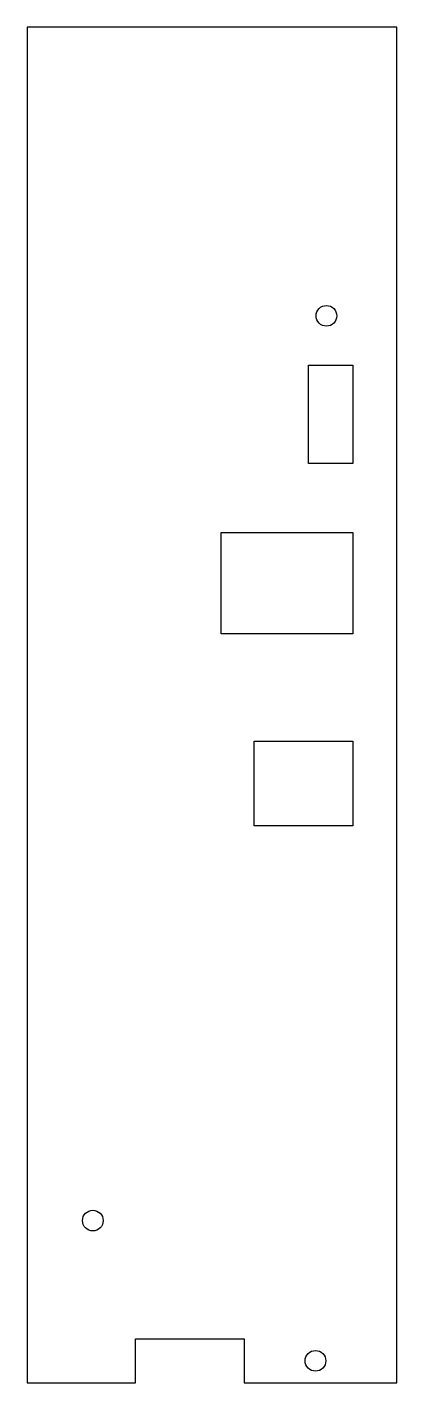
# Model space of a CAD drawing. Header units: millimetres. Extents: x -56 to 0, y 0 to 207.
import ezdxf

# ---------------------------------------------------------------- set-up
doc = ezdxf.new("R2010")
doc.units = ezdxf.units.MM

msp = doc.modelspace()

# ---------------------------------------------------------------- linework, layer by layer
for points in [[(0, 206.52), (-56.28, 206.52), (-56.28, 0), (-39.76, 0), (-39.76, 6.72), (-23.24, 6.72), (-23.24, 0), (0, 0)], [(-6.72, 155.04), (-6.72, 140.04), (-13.44, 140.04), (-13.44, 155.04)], [(-6.72, 114.085), (-26.72, 114.085), (-26.72, 129.515), (-6.72, 129.515)], [(-21.72, 97.765), (-6.72, 97.765), (-6.72, 84.875), (-21.72, 84.875)]]:
    msp.add_lwpolyline(points, close=True)
for centre in [(-10.72, 162.54), (-46.28, 24.72), (-12.39, 3.36)]:
    msp.add_circle(centre, 1.575)

doc.saveas('drawing.dxf')
